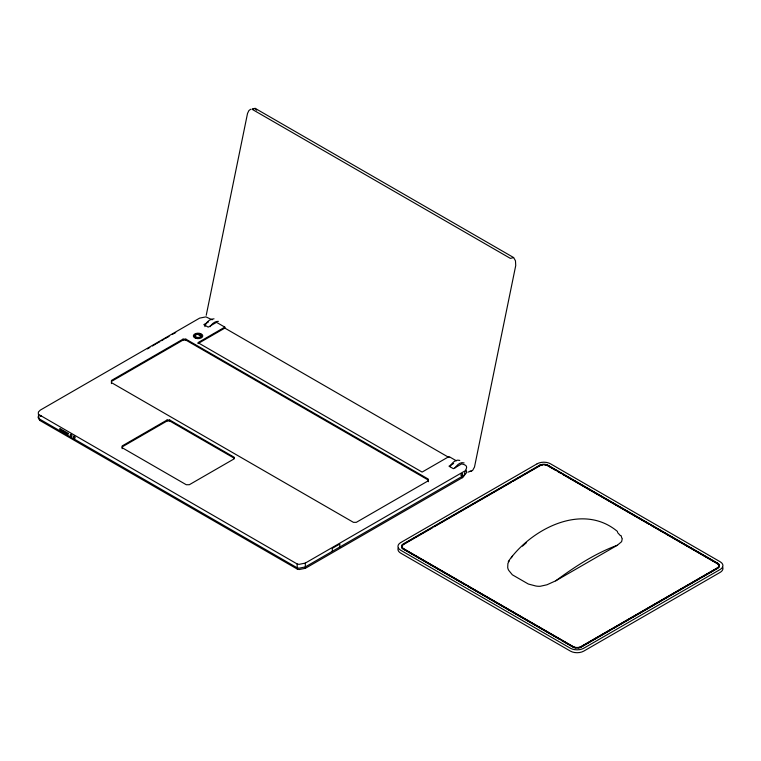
<?xml version="1.0" encoding="UTF-8"?>
<svg xmlns="http://www.w3.org/2000/svg" width="761" height="761" viewBox="0 0 761 761"><rect width="100%" height="100%" fill="white"/><g stroke="black" fill="none" stroke-linecap="round" stroke-linejoin="round"><path stroke-width="1.14" d="M206.241 315.254L247.525 113.427L248.904 110.564L250.683 109.251M39.172 418.274L39.876 420.472L297.323 569.104L299.168 569.532L305.408 568.296L462.317 477.708L464.419 475.235M204.88 326.631C205.727 322.54 209.751 318.764 214.022 318.821M256.609 110.221L255.163 108.357L251.958 109.213L510.403 258.398L513.618 257.541L255.163 108.357L252.671 109.099M507.901 563.682L507.701 567.449A16.552 10.92 -32.5 0 0 508.795 570.455L512.353 574.802L528.334 584.029L535.649 585.96A16.552 14.04 -19 0 0 540.291 586.265L546.95 584.781L555.701 580.833L617.361 545.237L621.623 541.661L622.194 538.978M508.082 563.007L509.49 560.581M38.411 415.858L38.107 417.589L38.849 418.664L297.123 567.782L298.978 568.201L305.275 566.945L464.6 474.959L466.74 472.457L466.055 470.25M450.055 466.712C451.587 463.221 455.658 458.988 459.758 460.424M508.272 561.542C530.769 529.333 582.279 501.88 617.542 531.539M511.325 557.784L512.543 555.92M210.055 326.745C211.853 323.948 214.849 321.142 218.388 321.342M454.992 467.977C456.866 465.142 460.462 461.518 464.124 462.945M462.317 477.708L464.6 474.959C463.611 470.022 471.382 465.979 461.68 463.887L453.366 468.69L449 466.17L453.613 463.497M522.493 546.113L526.526 542.603M40.381 416.505L41.275 415.801M555.701 580.833C574.85 566.726 594.912 553.513 617.361 545.237M147.415 348.909L148.243 348.433M149.08 347.948L149.907 347.473M152.409 346.027L153.237 345.551M154.074 345.066L155.729 344.105M156.566 343.63L157.394 343.144M158.231 342.669L159.896 341.708M161.56 340.747L162.388 340.262M163.225 339.786L164.053 339.301M165.717 338.341L166.545 337.865M167.382 337.38L169.047 336.419M172.376 334.498L173.204 334.022M174.041 333.537L175.705 332.576M208.447 321.951L203.824 324.614L208.191 327.135L216.514 322.341L224.837 327.135L224.837 328.096L449 457.523M428.319 481.723L428.319 479.116L185.884 339.14L183.021 339.14L111.448 380.462L111.448 383.592M111.448 381.423L183.021 340.1L185.884 340.1L428.319 480.077M224.837 327.135L197.955 342.659L422.117 472.077L449 456.562L456.391 460.824M197.955 343.62L224.837 328.096M122.169 447.715L186.255 484.719L189.337 484.719L234.245 458.797L234.245 457.266L169.722 420.015L167.068 420.015L122.169 445.936L122.169 448.676M122.169 446.897L167.068 420.976L169.722 420.976L234.245 458.227M428.319 480.762L356.3 522.341L353.437 522.341L111.448 382.631M212.148 319.81L205.917 316.871L199.62 318.127L40.295 410.112L38.411 412.015L38.326 414.26L297.123 563.939L298.978 564.367L305.275 563.102L464.6 471.116M432.277 527.906L403.549 544.495A5.413 3.12 0 0 0 402.15 545.894M434.322 526.726L511.268 482.303M513.314 481.114L539.987 465.713A5.413 3.12 0 0 1 543.107 464.828M611.007 629.918L581.252 647.088A5.879 3.396 0 0 1 578.617 647.972M613.062 628.729L684.871 587.273M686.917 586.084L699.235 578.978M701.281 577.789L717.699 568.315A5.879 3.396 0 0 0 718.203 567.982M468.12 472.105L472.562 470.526L474.493 467.064L515.73 265.551L515.473 260.823L513.618 257.541M471.335 471.24L469.889 471.202M555.872 470.469L547.644 465.713A5.413 3.12 0 0 0 544.524 464.828M557.927 471.658L561.019 473.437M563.073 474.626L649.475 524.51M651.53 525.699L663.877 532.824M665.932 534.013L717.366 563.701A5.413 3.12 0 0 1 718.764 565.109M465.96 585.333L403.216 549.1A5.879 3.396 0 0 1 401.542 547.14M468.015 586.512L559.563 639.373M561.618 640.562L572.938 647.088M38.697 414.716L38.849 418.664L39.876 420.472M617.542 532.519L620.5 535.763M621.1 535.715L621.49 536.334M297.323 569.104L297.123 563.939M305.408 568.296L305.275 563.102M339.796 547.016L339.796 544.01L332.291 548.348L332.291 551.354M185.884 339.14L185.884 340.1M183.021 339.14L183.021 340.1M169.722 420.015L169.722 420.976M167.068 420.015L167.068 420.976M722.627 567.097A9.408 5.432 0 0 1 720.191 572.348L583.754 651.121A9.408 5.432 0 0 1 570.436 651.121L400.714 553.142A9.408 5.432 0 0 1 398.279 547.891M403.549 544.201A5.413 3.12 0 0 0 403.549 548.624L573.271 646.612A5.413 3.12 0 0 0 580.919 646.612L717.366 567.839A5.413 3.12 0 0 0 717.366 563.416L547.644 465.428A5.413 3.12 0 0 0 539.987 465.428L403.216 544.296A5.879 3.396 0 0 0 401.694 545.818M575.573 647.972A5.879 3.396 0 0 1 573.518 647.383M719.373 566.355A5.879 3.396 0 0 1 718.974 567.211M719.221 565.033A5.879 3.396 0 0 0 717.699 563.511L547.977 465.523A5.879 3.396 0 0 0 544.581 464.562M539.654 465.523A5.879 3.396 0 0 1 543.05 464.562M402.008 547.111A5.413 3.12 0 0 0 403.549 548.909L573.271 646.898A5.413 3.12 0 0 0 580.919 646.898L717.366 568.125A5.413 3.12 0 0 0 717.832 567.82M718.907 566.327A5.413 3.12 0 0 1 718.222 567.478M621.49 537.237A16.552 6.25 25.8 0 1 622.041 538.417M198.925 334.041L198.764 334.402A2.711 1.57 0 0 0 195.358 335.772A2.711 1.57 0 0 0 198.298 337.475A2.711 1.57 0 0 0 200.676 335.506L201.304 335.411A3.358 1.941 0 0 1 198.355 337.846A3.358 1.941 0 0 1 194.711 335.744A3.358 1.941 0 0 1 198.925 334.041M200.543 334.203L198.878 335.163L201.009 334.479L200.543 334.203M537.161 463.791L400.714 542.574A9.408 5.432 0 0 0 400.714 550.26L570.436 648.239A9.408 5.432 0 0 0 583.754 648.239L720.191 569.466A9.408 5.432 0 0 0 720.191 561.78L550.469 463.791A9.408 5.432 0 0 0 537.161 463.791M539.654 465.237L403.216 544.01A5.879 3.396 0 0 0 403.216 548.814L572.938 646.802A5.879 3.396 0 0 0 581.252 646.802L717.699 568.029A5.879 3.396 0 0 0 717.699 563.226L547.977 465.237A5.879 3.396 0 0 0 539.654 465.237M68.157 433.351L59.843 428.548L59.843 429.508L68.157 434.312L68.157 433.351M73.494 436.7A1.18 0.675 60 0 0 74.74 438.25A1.18 0.675 60 0 0 74.74 436.586A1.18 0.675 60 0 0 73.494 436.7M70.335 434.921A1.18 0.675 60 0 0 71.582 436.481A1.18 0.675 60 0 0 71.582 434.816A1.18 0.675 60 0 0 70.335 434.921M195.701 338.265A4.709 2.721 0 0 0 202.768 335.915A4.709 2.721 0 0 0 195.701 333.556A4.709 2.721 0 0 0 195.701 338.265M462.003 475.444A1.18 0.675 -60 0 0 462.384 473.618A1.18 0.675 -60 0 0 460.985 474.854A1.18 0.675 -60 0 0 462.003 475.444"/></g></svg>
